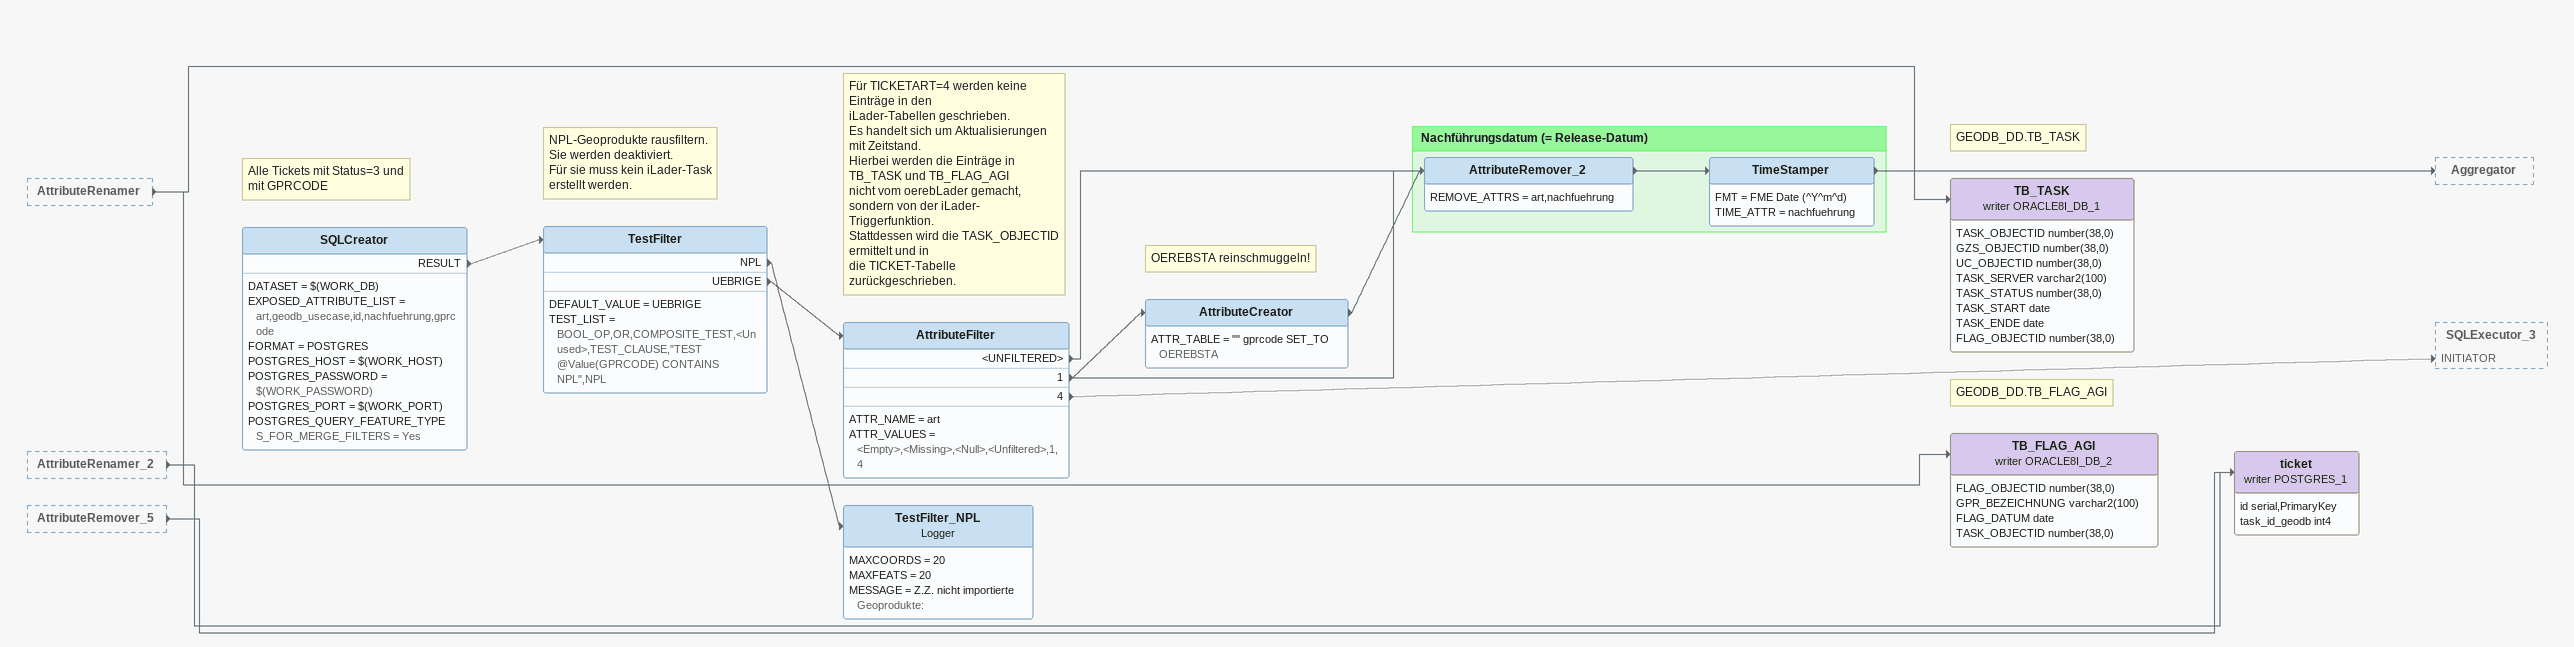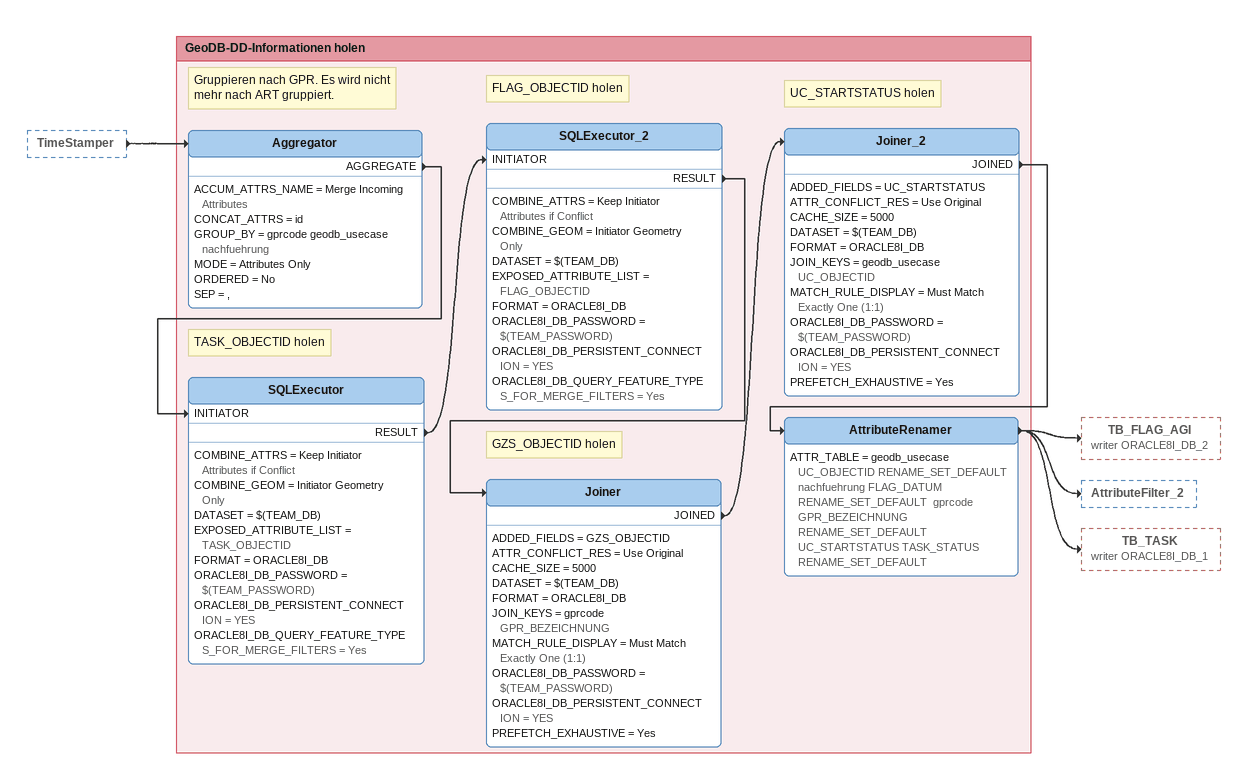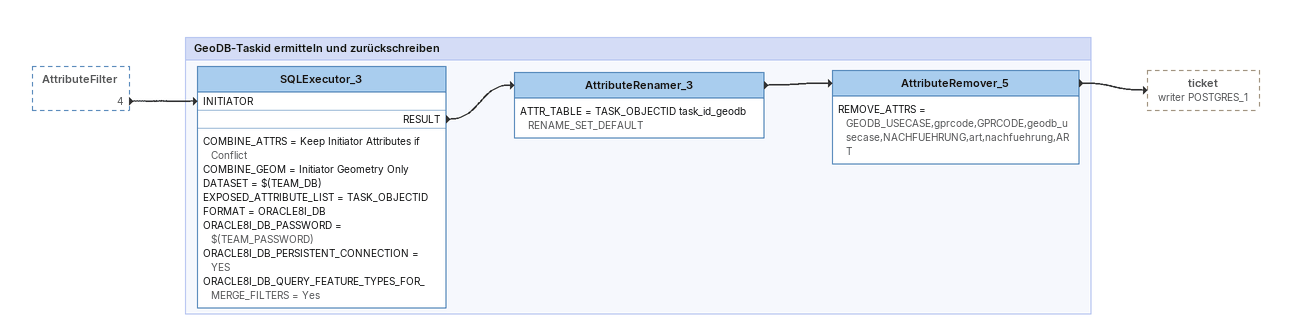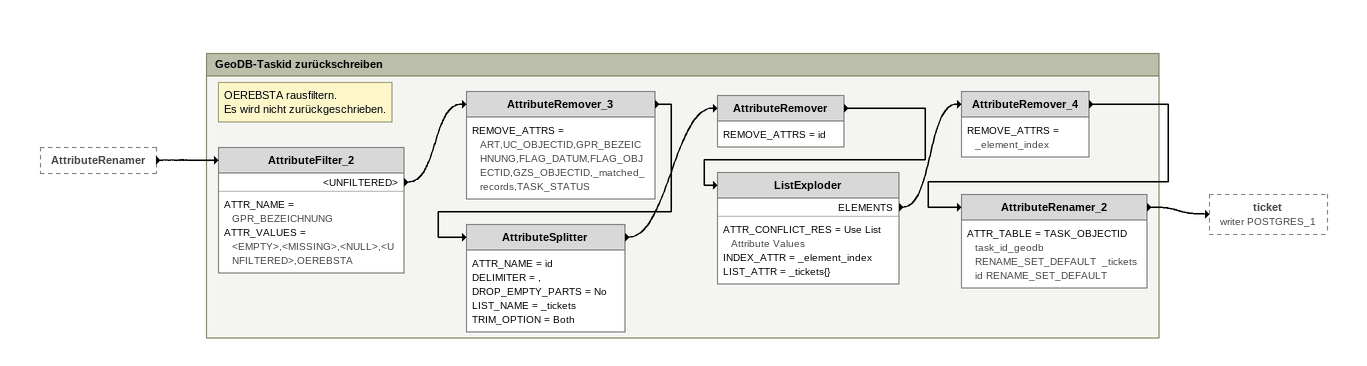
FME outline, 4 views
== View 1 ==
AttributeRenamer [outside]
    -> TB_FLAG_AGI (writer ORACLE8I_DB_2)
    -> TB_TASK (writer ORACLE8I_DB_1)
AttributeRenamer_2 [outside]
    -> ticket (writer POSTGRES_1)
AttributeRemover_5 [outside]
    -> ticket (writer POSTGRES_1)
Note: Alle Tickets mit Status=3 und / mit GPRCODE
SQLCreator
    DATASET = $(WORK_DB)
    EXPOSED_ATTRIBUTE_LIST = art,geodb_usecase,id,nachfuehrung,gprcode
    FORMAT = POSTGRES
    POSTGRES_HOST = $(WORK_HOST)
    POSTGRES_PASSWORD = $(WORK_PASSWORD)
    POSTGRES_PORT = $(WORK_PORT)
    POSTGRES_QUERY_FEATURE_TYPES_FOR_MERGE_FILTERS = Yes
    RESULT -> TestFilter
Note: NPL-Geoprodukte rausfiltern. / Sie werden deaktiviert. / Für sie muss kein iLader-Task / erstellt werden.
TestFilter
    DEFAULT_VALUE = UEBRIGE
    TEST_LIST = BOOL_OP,OR,COMPOSITE_TEST,<Unused>,TEST_CLAUSE,"TEST @Value(GPRCODE) CONTAINS NPL",NPL
    NPL -> TestFilter_NPL
    UEBRIGE -> AttributeFilter
Note: Für TICKETART=4 werden keine Einträge in den / iLader-Tabellen geschrieben. / Es handelt sich um Aktualisierungen mit Zeitstand. / Hierbei werden die Einträge in TB_TASK und TB_FLAG_AGI / nicht vom oerebLader gemacht, sondern von der iLader- / Triggerfunktion. / Stattdessen wird die TASK_OBJECTID ermittelt und in / die TICKET-Tabelle zurückgeschrieben.
AttributeFilter
    ATTR_NAME = art
    ATTR_VALUES = <Empty>,<Missing>,<Null>,<Unfiltered>,1,4
    <UNFILTERED> -> AttributeRemover_2
    1 -> AttributeRemover_2
    1 -> AttributeCreator
    4 -> SQLExecutor_3 [INITIATOR]
Note: OEREBSTA reinschmuggeln!
AttributeCreator
    ATTR_TABLE = "" gprcode SET_TO OEREBSTA
    -> AttributeRemover_2
Note: GEODB_DD.TB_TASK
TB_TASK (writer ORACLE8I_DB_1)
    attributes: TASK_OBJECTID number(38,0), GZS_OBJECTID number(38,0), UC_OBJECTID number(38,0), TASK_SERVER varchar2(100), TASK_STATUS number(38,0), TASK_START date, TASK_ENDE date, FLAG_OBJECTID number(38,0)
Note: GEODB_DD.TB_FLAG_AGI
TB_FLAG_AGI (writer ORACLE8I_DB_2)
    attributes: FLAG_OBJECTID number(38,0), GPR_BEZEICHNUNG varchar2(100), FLAG_DATUM date, TASK_OBJECTID number(38,0)
ticket (writer POSTGRES_1)
    attributes: id serial,PrimaryKey, task_id_geodb int4
TestFilter_NPL: Logger
    MAXCOORDS = 20
    MAXFEATS = 20
    MESSAGE = Z.Z. nicht importierte Geoprodukte:

Bookmark: Nachführungsdatum (= Release-Datum)
AttributeRemover_2
    REMOVE_ATTRS = art,nachfuehrung
    -> TimeStamper
TimeStamper
    FMT = FME Date (^Y^m^d)
    TIME_ATTR = nachfuehrung
    -> Aggregator

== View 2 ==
TimeStamper [outside]
    -> Aggregator

Bookmark: GeoDB-DD-Informationen holen
Note: Gruppieren nach GPR. Es wird nicht / mehr nach ART gruppiert.
Aggregator
    ACCUM_ATTRS_NAME = Merge Incoming Attributes
    CONCAT_ATTRS = id
    GROUP_BY = gprcode geodb_usecase nachfuehrung
    MODE = Attributes Only
    ORDERED = No
    SEP = ,
    AGGREGATE -> SQLExecutor [INITIATOR]
Note: TASK_OBJECTID holen
SQLExecutor
    COMBINE_ATTRS = Keep Initiator Attributes if Conflict
    COMBINE_GEOM = Initiator Geometry Only
    DATASET = $(TEAM_DB)
    EXPOSED_ATTRIBUTE_LIST = TASK_OBJECTID
    FORMAT = ORACLE8I_DB
    ORACLE8I_DB_PASSWORD = $(TEAM_PASSWORD)
    ORACLE8I_DB_PERSISTENT_CONNECTION = YES
    ORACLE8I_DB_QUERY_FEATURE_TYPES_FOR_MERGE_FILTERS = Yes
    RESULT -> SQLExecutor_2 [INITIATOR]
Note: FLAG_OBJECTID holen
SQLExecutor_2
    COMBINE_ATTRS = Keep Initiator Attributes if Conflict
    COMBINE_GEOM = Initiator Geometry Only
    DATASET = $(TEAM_DB)
    EXPOSED_ATTRIBUTE_LIST = FLAG_OBJECTID
    FORMAT = ORACLE8I_DB
    ORACLE8I_DB_PASSWORD = $(TEAM_PASSWORD)
    ORACLE8I_DB_PERSISTENT_CONNECTION = YES
    ORACLE8I_DB_QUERY_FEATURE_TYPES_FOR_MERGE_FILTERS = Yes
    RESULT -> Joiner
Note: GZS_OBJECTID holen
Joiner
    ADDED_FIELDS = GZS_OBJECTID
    ATTR_CONFLICT_RES = Use Original
    CACHE_SIZE = 5000
    DATASET = $(TEAM_DB)
    FORMAT = ORACLE8I_DB
    JOIN_KEYS = gprcode GPR_BEZEICHNUNG
    MATCH_RULE_DISPLAY = Must Match Exactly One (1:1)
    ORACLE8I_DB_PASSWORD = $(TEAM_PASSWORD)
    ORACLE8I_DB_PERSISTENT_CONNECTION = YES
    PREFETCH_EXHAUSTIVE = Yes
    JOINED -> Joiner_2
Note: UC_STARTSTATUS holen
Joiner_2
    ADDED_FIELDS = UC_STARTSTATUS
    ATTR_CONFLICT_RES = Use Original
    CACHE_SIZE = 5000
    DATASET = $(TEAM_DB)
    FORMAT = ORACLE8I_DB
    JOIN_KEYS = geodb_usecase UC_OBJECTID
    MATCH_RULE_DISPLAY = Must Match Exactly One (1:1)
    ORACLE8I_DB_PASSWORD = $(TEAM_PASSWORD)
    ORACLE8I_DB_PERSISTENT_CONNECTION = YES
    PREFETCH_EXHAUSTIVE = Yes
    JOINED -> AttributeRenamer
AttributeRenamer
    ATTR_TABLE = geodb_usecase UC_OBJECTID RENAME_SET_DEFAULT  nachfuehrung FLAG_DATUM RENAME_SET_DEFAULT  gprcode GPR_BEZEICHNUNG RENAME_SET_DEFAULT  UC_STARTSTATUS TASK_STATUS RENAME_SET_DEFAULT
    -> TB_FLAG_AGI (writer ORACLE8I_DB_2)
    -> AttributeFilter_2
    -> TB_TASK (writer ORACLE8I_DB_1)

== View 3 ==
AttributeFilter [outside]
    4 -> SQLExecutor_3 [INITIATOR]

Bookmark: GeoDB-Taskid ermitteln und zurückschreiben
SQLExecutor_3
    COMBINE_ATTRS = Keep Initiator Attributes if Conflict
    COMBINE_GEOM = Initiator Geometry Only
    DATASET = $(TEAM_DB)
    EXPOSED_ATTRIBUTE_LIST = TASK_OBJECTID
    FORMAT = ORACLE8I_DB
    ORACLE8I_DB_PASSWORD = $(TEAM_PASSWORD)
    ORACLE8I_DB_PERSISTENT_CONNECTION = YES
    ORACLE8I_DB_QUERY_FEATURE_TYPES_FOR_MERGE_FILTERS = Yes
    RESULT -> AttributeRenamer_3
AttributeRenamer_3
    ATTR_TABLE = TASK_OBJECTID task_id_geodb RENAME_SET_DEFAULT
    -> AttributeRemover_5
AttributeRemover_5
    REMOVE_ATTRS = GEODB_USECASE,gprcode,GPRCODE,geodb_usecase,NACHFUEHRUNG,art,nachfuehrung,ART
    -> ticket (writer POSTGRES_1)

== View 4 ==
AttributeRenamer [outside]
    -> AttributeFilter_2

Bookmark: GeoDB-Taskid zurückschreiben
Note: OEREBSTA rausfiltern. / Es wird nicht zurückgeschrieben.
AttributeFilter_2
    ATTR_NAME = GPR_BEZEICHNUNG
    ATTR_VALUES = <EMPTY>,<MISSING>,<NULL>,<UNFILTERED>,OEREBSTA
    <UNFILTERED> -> AttributeRemover_3
AttributeRemover_3
    REMOVE_ATTRS = ART,UC_OBJECTID,GPR_BEZEICHNUNG,FLAG_DATUM,FLAG_OBJECTID,GZS_OBJECTID,_matched_records,TASK_STATUS
    -> AttributeSplitter
AttributeSplitter
    ATTR_NAME = id
    DELIMITER = ,
    DROP_EMPTY_PARTS = No
    LIST_NAME = _tickets
    TRIM_OPTION = Both
    -> AttributeRemover
AttributeRemover
    REMOVE_ATTRS = id
    -> ListExploder
ListExploder
    ATTR_CONFLICT_RES = Use List Attribute Values
    INDEX_ATTR = _element_index
    LIST_ATTR = _tickets{}
    ELEMENTS -> AttributeRemover_4
AttributeRemover_4
    REMOVE_ATTRS = _element_index
    -> AttributeRenamer_2
AttributeRenamer_2
    ATTR_TABLE = TASK_OBJECTID task_id_geodb RENAME_SET_DEFAULT  _tickets id RENAME_SET_DEFAULT
    -> ticket (writer POSTGRES_1)
